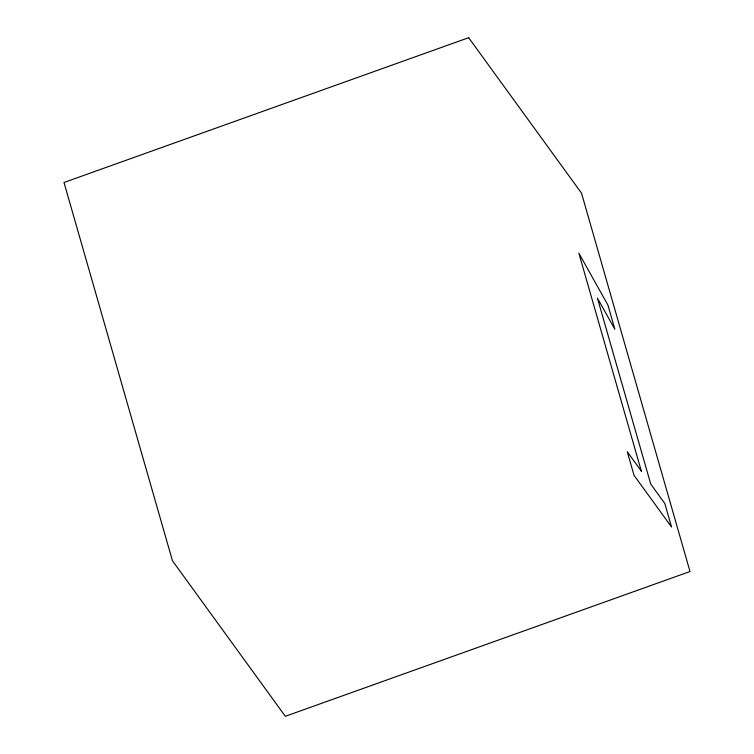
<?xml version="1.0" encoding="UTF-8"?>
<svg xmlns="http://www.w3.org/2000/svg" width="754" height="754" viewBox="0 0 754 754"><rect width="100%" height="100%" fill="white"/><g stroke="black" fill="none" stroke-linecap="round" stroke-linejoin="round"><path stroke-width="1.13" d="M468.668 37.7L63.996 182.487L172.468 560.806L285.332 716.3L690.004 571.513L581.532 193.194L468.668 37.7M641.343 471.137L627.281 451.759L634.039 475.331L671.56 527.027L664.802 503.465L650.749 484.096L597.422 298.122L614.859 329.272L607.922 305.068L578.836 253.156L641.343 471.137"/></g></svg>
